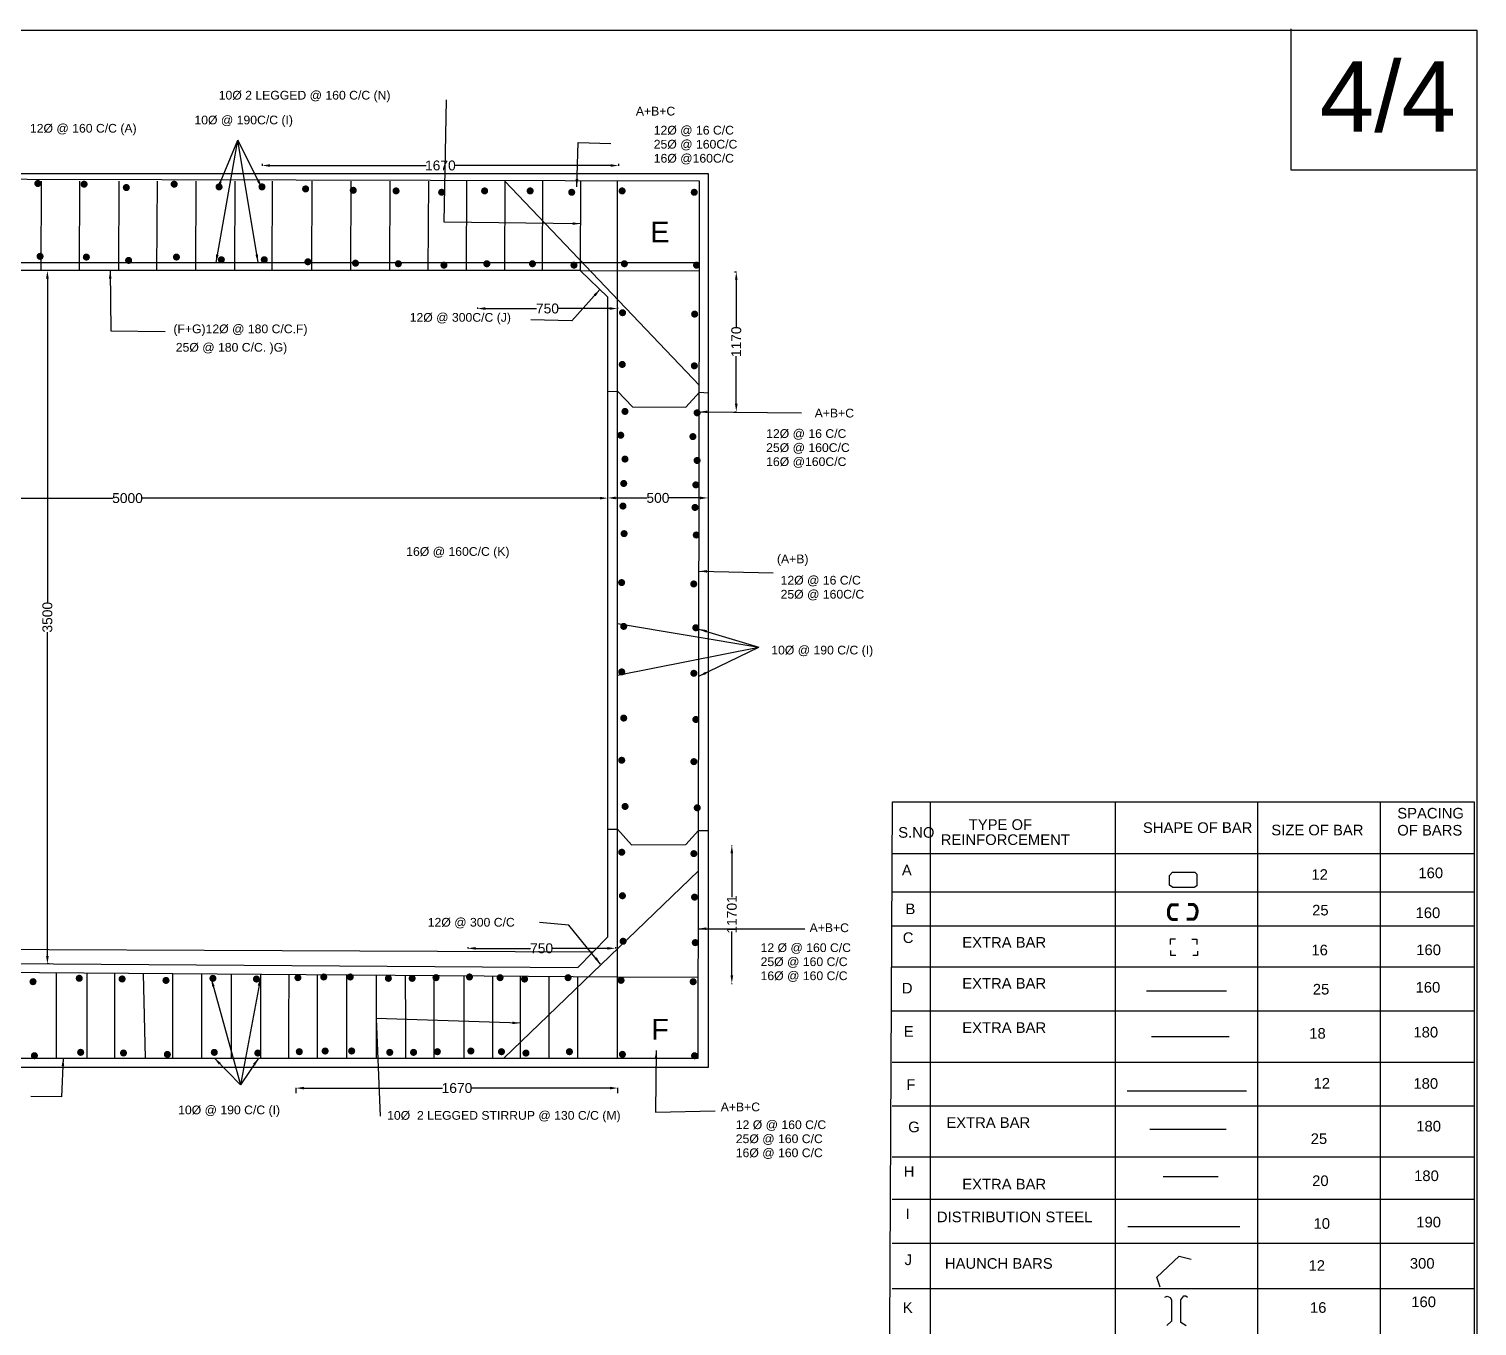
# Model space of a CAD drawing. Header units: metres. Extents: x 5124 to 2275406, y 2311 to 13259777.
# Drawn here: x 2268068 to 2275406, y 13253207 to 13259777 of the extents above; entities that cross this region are included whole.
import ezdxf

# ---------------------------------------------------------------- set-up
doc = ezdxf.new("R2010")
doc.units = ezdxf.units.M
doc.header["$MEASUREMENT"] = 0
doc.layers.add('TEXT', color=7, linetype='Continuous')
doc.styles.get("Standard").update_dxf_attribs({"font": 'arial.ttf'})
doc.dimstyles.new('ISO-25', dxfattribs={"dimtxt": 50, "dimasz": 40, "dimexe": 1.25, "dimexo": 0.625, "dimtad": 0, "dimlfac": 100, "dimtxsty": 'Standard', "dimcen": 0, "dimadec": 0, "dimazin": 0, "dimtfac": 1, "dimtmove": 0, "dimatfit": 3, "dimfxl": 1, "dimarcsym": 0})

# ---------------------------------------------------------------- blocks, each defined once
blk = doc.blocks.new('*D21')
at = {"color": 0, "lineweight": -2, "transparency": 16777216}
for p, q in [((2269250, 13259093.4), (2269250, 13259084.2)), ((2269290, 13259085.5), (2270080.2, 13259085.5)), ((2271016, 13259085.5), (2270225.8, 13259085.5)), ((2271056, 13259093.4), (2271056, 13259084.2))]:
    blk.add_line(p, q, dxfattribs=at)
at = {"color": 0, "transparency": 16777216}
for points in [[(2269290, 13259092.2), (2269290, 13259078.8), (2269250, 13259085.5)], [(2271016, 13259092.2), (2271016, 13259078.8), (2271056, 13259085.5)]]:
    blk.add_solid(points, dxfattribs=at)
at = {"layer": 'Defpoints', "color": 0, "transparency": 16777216}
for p in [(2269250, 13259094), (2271056, 13259094), (2271056, 13259085.5)]:
    blk.add_point(p, dxfattribs=at)
at = {"color": 0, "transparency": 16777216, "insert": (2270153, 13259085.5), "char_height": 50, "attachment_point": 5}
blk.add_mtext('1670', dxfattribs=at)
blk = doc.blocks.new('*D22')
at = {"color": 0, "lineweight": -2, "transparency": 16777216}
for p, q in [((2271643.1, 13258546.5), (2271653.8, 13258546.5)), ((2271652.5, 13258506.5), (2271652.5, 13258265.3)), ((2271652.5, 13257878.5), (2271652.5, 13258119.7)), ((2271643.1, 13257838.5), (2271653.8, 13257838.5))]:
    blk.add_line(p, q, dxfattribs=at)
at = {"color": 0, "transparency": 16777216}
for points in [[(2271645.8, 13258506.5), (2271659.2, 13258506.5), (2271652.5, 13258546.5)], [(2271645.8, 13257878.5), (2271659.2, 13257878.5), (2271652.5, 13257838.5)]]:
    blk.add_solid(points, dxfattribs=at)
at = {"layer": 'Defpoints', "color": 0, "transparency": 16777216}
for p in [(2271642.5, 13258546.5), (2271642.5, 13257838.5), (2271652.5, 13257838.5)]:
    blk.add_point(p, dxfattribs=at)
at = {"color": 0, "transparency": 16777216, "insert": (2271652.5, 13258192.5), "char_height": 50, "attachment_point": 5, "rotation": 90}
blk.add_mtext('1170', dxfattribs=at)
blk = doc.blocks.new('*D23')
at = {"color": 0, "lineweight": -2, "transparency": 16777216}
for p, q in [((2271628.1, 13255641.5), (2271631.2, 13255641.5)), ((2271630, 13255601.5), (2271630, 13255379.5)), ((2271630, 13254982.5), (2271630, 13255204.5)), ((2271628.1, 13254942.5), (2271631.2, 13254942.5))]:
    blk.add_line(p, q, dxfattribs=at)
at = {"color": 0, "transparency": 16777216}
for points in [[(2271623.3, 13255601.5), (2271636.7, 13255601.5), (2271630, 13255641.5)], [(2271623.3, 13254982.5), (2271636.7, 13254982.5), (2271630, 13254942.5)]]:
    blk.add_solid(points, dxfattribs=at)
at = {"layer": 'Defpoints', "color": 0, "transparency": 16777216}
for p in [(2271627.5, 13255641.5), (2271627.5, 13254942.5), (2271630, 13254942.5)]:
    blk.add_point(p, dxfattribs=at)
at = {"color": 0, "transparency": 16777216, "insert": (2271630, 13255292), "char_height": 50, "attachment_point": 5, "rotation": 90}
blk.add_mtext('11701', dxfattribs=at)
blk = doc.blocks.new('*D24')
at = {"color": 0, "lineweight": -2, "transparency": 16777216}
for p, q in [((2269421.5, 13254385.6), (2269421.5, 13254413.2)), ((2269461.5, 13254412), (2270164.2, 13254412)), ((2271012.5, 13254412), (2270309.8, 13254412)), ((2271052.5, 13254385.6), (2271052.5, 13254413.2))]:
    blk.add_line(p, q, dxfattribs=at)
at = {"color": 0, "transparency": 16777216}
for points in [[(2269461.5, 13254418.7), (2269461.5, 13254405.3), (2269421.5, 13254412)], [(2271012.5, 13254418.7), (2271012.5, 13254405.3), (2271052.5, 13254412)]]:
    blk.add_solid(points, dxfattribs=at)
at = {"layer": 'Defpoints', "color": 0, "transparency": 16777216}
for p in [(2269421.5, 13254412), (2269421.5, 13254385), (2271052.5, 13254385)]:
    blk.add_point(p, dxfattribs=at)
at = {"color": 0, "transparency": 16777216, "insert": (2270237, 13254412), "char_height": 50, "attachment_point": 5}
blk.add_mtext('1670', dxfattribs=at)
blk = doc.blocks.new('*D36')
at = {"color": 0, "lineweight": -2, "transparency": 16777216}
for p, q in [((2270341, 13258366.9), (2270341, 13258359.8)), ((2270381, 13258361), (2270640.1, 13258361)), ((2271010.3, 13258361), (2270751.2, 13258361)), ((2271050.3, 13258366.9), (2271050.3, 13258359.8))]:
    blk.add_line(p, q, dxfattribs=at)
at = {"color": 0, "transparency": 16777216}
for points in [[(2270381, 13258367.7), (2270381, 13258354.3), (2270341, 13258361)], [(2271010.3, 13258367.7), (2271010.3, 13258354.3), (2271050.3, 13258361)]]:
    blk.add_solid(points, dxfattribs=at)
at = {"layer": 'Defpoints', "color": 0, "transparency": 16777216}
for p in [(2270341, 13258367.5), (2271050.3, 13258367.5), (2271050.3, 13258361)]:
    blk.add_point(p, dxfattribs=at)
at = {"color": 0, "transparency": 16777216, "insert": (2270695.6, 13258361), "char_height": 50, "attachment_point": 5}
blk.add_mtext('750', dxfattribs=at)
blk = doc.blocks.new('*D37')
at = {"color": 0, "lineweight": -2, "transparency": 16777216}
for p, q in [((2271001.2, 13257401.1), (2271001.2, 13257402.8)), ((2271041.2, 13257401.5), (2271199.5, 13257401.5)), ((2271469.4, 13257401.5), (2271311.1, 13257401.5)), ((2271509.4, 13257401.1), (2271509.4, 13257402.8))]:
    blk.add_line(p, q, dxfattribs=at)
at = {"color": 0, "transparency": 16777216}
for points in [[(2271041.2, 13257408.2), (2271041.2, 13257394.8), (2271001.2, 13257401.5)], [(2271469.4, 13257408.2), (2271469.4, 13257394.8), (2271509.4, 13257401.5)]]:
    blk.add_solid(points, dxfattribs=at)
at = {"layer": 'Defpoints', "color": 0, "transparency": 16777216}
for p in [(2271001.2, 13257401.5), (2271001.2, 13257400.5), (2271509.4, 13257400.5)]:
    blk.add_point(p, dxfattribs=at)
at = {"color": 0, "transparency": 16777216, "insert": (2271255.3, 13257401.5), "char_height": 50, "attachment_point": 5}
blk.add_mtext('500', dxfattribs=at)
blk = doc.blocks.new('*D38')
at = {"color": 0, "lineweight": -2, "transparency": 16777216}
for p, q in [((2266134, 13257401.1), (2266134, 13257401.8)), ((2266174, 13257400.5), (2268492.4, 13257400.5)), ((2270961.2, 13257400.5), (2268642.8, 13257400.5)), ((2271001.2, 13257401.1), (2271001.2, 13257401.8))]:
    blk.add_line(p, q, dxfattribs=at)
at = {"color": 0, "transparency": 16777216}
for points in [[(2266174, 13257407.2), (2266174, 13257393.8), (2266134, 13257400.5)], [(2270961.2, 13257407.2), (2270961.2, 13257393.8), (2271001.2, 13257400.5)]]:
    blk.add_solid(points, dxfattribs=at)
at = {"layer": 'Defpoints', "color": 0, "transparency": 16777216}
for p in [(2266134, 13257400.5), (2266134, 13257400.5), (2271001.2, 13257400.5)]:
    blk.add_point(p, dxfattribs=at)
at = {"color": 0, "transparency": 16777216, "insert": (2268567.6, 13257400.5), "char_height": 50, "attachment_point": 5}
blk.add_mtext('5000', dxfattribs=at)
blk = doc.blocks.new('*D45')
at = {"color": 0, "lineweight": -2, "transparency": 16777216}
for p, q in [((2268171.4, 13258553.1), (2268160.2, 13258553.1)), ((2268161.5, 13258513.1), (2268161.5, 13256872.4)), ((2268161.5, 13255081.3), (2268161.5, 13256722)), ((2268170.4, 13255041.3), (2268160.2, 13255041.3))]:
    blk.add_line(p, q, dxfattribs=at)
at = {"color": 0, "transparency": 16777216}
for points in [[(2268154.8, 13258513.1), (2268168.2, 13258513.1), (2268161.5, 13258553.1)], [(2268154.8, 13255081.3), (2268168.2, 13255081.3), (2268161.5, 13255041.3)]]:
    blk.add_solid(points, dxfattribs=at)
at = {"layer": 'Defpoints', "color": 0, "transparency": 16777216}
for p in [(2268172, 13258553.1), (2268161.5, 13255041.3), (2268171, 13255041.3)]:
    blk.add_point(p, dxfattribs=at)
at = {"color": 0, "transparency": 16777216, "insert": (2268161.5, 13256797.2), "char_height": 50, "attachment_point": 5, "rotation": 90}
blk.add_mtext('3500', dxfattribs=at)
blk = doc.blocks.new('*D53')
at = {"color": 0, "lineweight": -2, "transparency": 16777216}
for p, q in [((2270292.1, 13255125.4), (2270292.1, 13255118.8)), ((2270332.1, 13255120), (2270610.4, 13255120)), ((2270999.8, 13255120), (2270721.5, 13255120)), ((2271039.8, 13255125.4), (2271039.8, 13255118.8))]:
    blk.add_line(p, q, dxfattribs=at)
at = {"color": 0, "transparency": 16777216}
for points in [[(2270332.1, 13255126.7), (2270332.1, 13255113.3), (2270292.1, 13255120)], [(2270999.8, 13255126.7), (2270999.8, 13255113.3), (2271039.8, 13255120)]]:
    blk.add_solid(points, dxfattribs=at)
at = {"layer": 'Defpoints', "color": 0, "transparency": 16777216}
for p in [(2270292.1, 13255126), (2270292.1, 13255120), (2271039.8, 13255126)]:
    blk.add_point(p, dxfattribs=at)
at = {"color": 0, "transparency": 16777216, "insert": (2270665.9, 13255120), "char_height": 50, "attachment_point": 5}
blk.add_mtext('750', dxfattribs=at)

msp = doc.modelspace()

# ---------------------------------------------------------------- hatches: boundary and pattern name
h = msp.add_hatch(color=256)
edge = h.paths.add_edge_path()
edge.add_arc((2268113.00402, 13258994.45434), 18.02776, 0, 360)
h = msp.add_hatch(color=256)
edge = h.paths.add_edge_path()
edge.add_arc((2268347.50402, 13258990.95434), 18.02776, 0, 360)
h = msp.add_hatch(color=256)
edge = h.paths.add_edge_path()
edge.add_arc((2268561.50402, 13258973.95434), 18.02776, 0, 360)
h = msp.add_hatch(color=256)
edge = h.paths.add_edge_path()
edge.add_arc((2268804.00402, 13258990.95434), 18.02776, 0, 360)
h = msp.add_hatch(color=256)
edge = h.paths.add_edge_path()
edge.add_arc((2269031.50402, 13258977.45434), 18.02776, 0, 360)
h = msp.add_hatch(color=256)
edge = h.paths.add_edge_path()
edge.add_arc((2269249.00402, 13258977.45434), 18.02776, 0, 360)
h = msp.add_hatch(color=256)
edge = h.paths.add_edge_path()
edge.add_arc((2269470.00402, 13258966.95434), 18.02776, 0, 360)
h = msp.add_hatch(color=256)
edge = h.paths.add_edge_path()
edge.add_arc((2269711.50402, 13258959.95434), 18.02776, 0, 360)
h = msp.add_hatch(color=256)
edge = h.paths.add_edge_path()
edge.add_arc((2269928.50402, 13258956.95434), 18.02776, 0, 360)
h = msp.add_hatch(color=256)
edge = h.paths.add_edge_path()
edge.add_arc((2270159.50402, 13258949.95434), 18.02776, 0, 360)
h = msp.add_hatch(color=256)
edge = h.paths.add_edge_path()
edge.add_arc((2270377.00402, 13258956.95434), 18.02776, 0, 360)
h = msp.add_hatch(color=256)
edge = h.paths.add_edge_path()
edge.add_arc((2270608.00402, 13258956.95434), 18.02776, 0, 360)
h = msp.add_hatch(color=256)
edge = h.paths.add_edge_path()
edge.add_arc((2270818.50402, 13258949.95434), 18.02776, 0, 360)
h = msp.add_hatch(color=256)
edge = h.paths.add_edge_path()
edge.add_arc((2271074.00402, 13258956.95434), 18.02776, 0, 360)
h = msp.add_hatch(color=256)
edge = h.paths.add_edge_path()
edge.add_arc((2271439.50402, 13258949.95434), 18.02776, 0, 360)
h = msp.add_hatch(color=256)
edge = h.paths.add_edge_path()
edge.add_arc((2268124.50402, 13258625.33741), 18.02776, 0, 360)
h = msp.add_hatch(color=256)
edge = h.paths.add_edge_path()
edge.add_arc((2268359.00402, 13258621.83741), 18.02776, 0, 360)
h = msp.add_hatch(color=256)
edge = h.paths.add_edge_path()
edge.add_arc((2268573.00402, 13258604.83741), 18.02776, 0, 360)
h = msp.add_hatch(color=256)
edge = h.paths.add_edge_path()
edge.add_arc((2268815.50402, 13258621.83741), 18.02776, 0, 360)
h = msp.add_hatch(color=256)
edge = h.paths.add_edge_path()
edge.add_arc((2269043.00402, 13258608.33741), 18.02776, 0, 360)
h = msp.add_hatch(color=256)
edge = h.paths.add_edge_path()
edge.add_arc((2269260.50402, 13258608.33741), 18.02776, 0, 360)
h = msp.add_hatch(color=256)
edge = h.paths.add_edge_path()
edge.add_arc((2269481.50402, 13258597.83741), 18.02776, 0, 360)
h = msp.add_hatch(color=256)
edge = h.paths.add_edge_path()
edge.add_arc((2269723.00402, 13258590.83741), 18.02776, 0, 360)
h = msp.add_hatch(color=256)
edge = h.paths.add_edge_path()
edge.add_arc((2269940.00402, 13258587.83741), 18.02776, 0, 360)
h = msp.add_hatch(color=256)
edge = h.paths.add_edge_path()
edge.add_arc((2270171.00402, 13258580.83741), 18.02776, 0, 360)
h = msp.add_hatch(color=256)
edge = h.paths.add_edge_path()
edge.add_arc((2270388.50402, 13258587.83741), 18.02776, 0, 360)
h = msp.add_hatch(color=256)
edge = h.paths.add_edge_path()
edge.add_arc((2270619.50402, 13258587.83741), 18.02776, 0, 360)
h = msp.add_hatch(color=256)
edge = h.paths.add_edge_path()
edge.add_arc((2270830.00402, 13258580.83741), 18.02776, 0, 360)
h = msp.add_hatch(color=256)
edge = h.paths.add_edge_path()
edge.add_arc((2271085.50402, 13258587.83741), 18.02776, 0, 360)
h = msp.add_hatch(color=256)
edge = h.paths.add_edge_path()
edge.add_arc((2271451.00402, 13258580.83741), 18.02776, 0, 360)
h = msp.add_hatch(color=256)
edge = h.paths.add_edge_path()
edge.add_arc((2271076.00402, 13258339.83741), 18.02776, 0, 360)
h = msp.add_hatch(color=256)
edge = h.paths.add_edge_path()
edge.add_arc((2271441.50402, 13258332.83741), 18.02776, 0, 360)
h = msp.add_hatch(color=256)
edge = h.paths.add_edge_path()
edge.add_arc((2271074.50402, 13258077.83741), 18.02776, 0, 360)
h = msp.add_hatch(color=256)
edge = h.paths.add_edge_path()
edge.add_arc((2271440.00402, 13258070.83741), 18.02776, 0, 360)
h = msp.add_hatch(color=256)
edge = h.paths.add_edge_path()
edge.add_arc((2271088.50402, 13257839.83741), 18.02776, 0, 360)
h = msp.add_hatch(color=256)
edge = h.paths.add_edge_path()
edge.add_arc((2271454.00402, 13257832.83741), 18.02776, 0, 360)
h = msp.add_hatch(color=256)
edge = h.paths.add_edge_path()
edge.add_arc((2271067.00402, 13257719.33741), 18.02776, 0, 360)
h = msp.add_hatch(color=256)
edge = h.paths.add_edge_path()
edge.add_arc((2271432.50402, 13257712.33741), 18.02776, 0, 360)
h = msp.add_hatch(color=256)
edge = h.paths.add_edge_path()
edge.add_arc((2271088.50402, 13257598.33741), 18.02776, 0, 360)
h = msp.add_hatch(color=256)
edge = h.paths.add_edge_path()
edge.add_arc((2271454.00402, 13257591.33741), 18.02776, 0, 360)
h = msp.add_hatch(color=256)
edge = h.paths.add_edge_path()
edge.add_arc((2271082.00402, 13257474.83741), 18.02776, 0, 360)
h = msp.add_hatch(color=256)
edge = h.paths.add_edge_path()
edge.add_arc((2271447.50402, 13257467.83741), 18.02776, 0, 360)
h = msp.add_hatch(color=256)
edge = h.paths.add_edge_path()
edge.add_arc((2271078.00402, 13257360.33741), 18.02776, 0, 360)
h = msp.add_hatch(color=256)
edge = h.paths.add_edge_path()
edge.add_arc((2271443.50402, 13257353.33741), 18.02776, 0, 360)
h = msp.add_hatch(color=256)
edge = h.paths.add_edge_path()
edge.add_arc((2271084.00402, 13257220.83741), 18.02776, 0, 360)
h = msp.add_hatch(color=256)
edge = h.paths.add_edge_path()
edge.add_arc((2271449.50402, 13257213.83741), 18.02776, 0, 360)
h = msp.add_hatch(color=256)
edge = h.paths.add_edge_path()
edge.add_arc((2271071.50402, 13256972.83741), 18.02776, 0, 360)
h = msp.add_hatch(color=256)
edge = h.paths.add_edge_path()
edge.add_arc((2271437.00402, 13256965.83741), 18.02776, 0, 360)
h = msp.add_hatch(color=256)
edge = h.paths.add_edge_path()
edge.add_arc((2271082.00402, 13256750.83741), 18.02776, 0, 360)
h = msp.add_hatch(color=256)
edge = h.paths.add_edge_path()
edge.add_arc((2271447.50402, 13256743.83741), 18.02776, 0, 360)
h = msp.add_hatch(color=256)
edge = h.paths.add_edge_path()
edge.add_arc((2271072.00402, 13256520.33741), 18.02776, 0, 360)
h = msp.add_hatch(color=256)
edge = h.paths.add_edge_path()
edge.add_arc((2271437.50402, 13256513.33741), 18.02776, 0, 360)
h = msp.add_hatch(color=256)
edge = h.paths.add_edge_path()
edge.add_arc((2271082.00402, 13256286.33741), 18.02776, 0, 360)
h = msp.add_hatch(color=256)
edge = h.paths.add_edge_path()
edge.add_arc((2271447.50402, 13256279.33741), 18.02776, 0, 360)
h = msp.add_hatch(color=256)
edge = h.paths.add_edge_path()
edge.add_arc((2271072.00402, 13256072.83741), 18.02776, 0, 360)
h = msp.add_hatch(color=256)
edge = h.paths.add_edge_path()
edge.add_arc((2271437.50402, 13256065.83741), 18.02776, 0, 360)
h = msp.add_hatch(color=256)
edge = h.paths.add_edge_path()
edge.add_arc((2271089.00402, 13255838.83741), 18.02776, 0, 360)
h = msp.add_hatch(color=256)
edge = h.paths.add_edge_path()
edge.add_arc((2271454.50402, 13255831.83741), 18.02776, 0, 360)
h = msp.add_hatch(color=256)
edge = h.paths.add_edge_path()
edge.add_arc((2271072.00402, 13255606.83741), 18.02776, 0, 360)
h = msp.add_hatch(color=256)
edge = h.paths.add_edge_path()
edge.add_arc((2271437.50402, 13255599.83741), 18.02776, 0, 360)
h = msp.add_hatch(color=256)
edge = h.paths.add_edge_path()
edge.add_arc((2271075.50402, 13255386.33741), 18.02776, 0, 360)
h = msp.add_hatch(color=256)
edge = h.paths.add_edge_path()
edge.add_arc((2271441.00402, 13255379.33741), 18.02776, 0, 360)
h = msp.add_hatch(color=256)
edge = h.paths.add_edge_path()
edge.add_arc((2271079.00402, 13255155.83741), 18.02776, 0, 360)
h = msp.add_hatch(color=256)
edge = h.paths.add_edge_path()
edge.add_arc((2271444.50402, 13255148.83741), 18.02776, 0, 360)
h = msp.add_hatch(color=256)
edge = h.paths.add_edge_path()
edge.add_arc((2268088.69936, 13254951.01258), 18.02776, 0, 360)
h = msp.add_hatch(color=256)
edge = h.paths.add_edge_path()
edge.add_arc((2268323.03956, 13254968.21965), 18.02776, 0, 360)
h = msp.add_hatch(color=256)
edge = h.paths.add_edge_path()
edge.add_arc((2268540.14944, 13254964.77823), 18.02776, 0, 360)
h = msp.add_hatch(color=256)
edge = h.paths.add_edge_path()
edge.add_arc((2268762.52177, 13254957.64407), 18.02776, 0, 360)
h = msp.add_hatch(color=256)
edge = h.paths.add_edge_path()
edge.add_arc((2269000.31069, 13254967.96831), 18.02776, 0, 360)
h = msp.add_hatch(color=256)
edge = h.paths.add_edge_path()
edge.add_arc((2269220.86663, 13254964.52689), 18.02776, 0, 360)
h = msp.add_hatch(color=256)
edge = h.paths.add_edge_path()
edge.add_arc((2269431.08172, 13254971.40972), 18.02776, 0, 360)
h = msp.add_hatch(color=256)
edge = h.paths.add_edge_path()
edge.add_arc((2269562.0374, 13254974.85113), 18.02776, 0, 360)
h = msp.add_hatch(color=256)
edge = h.paths.add_edge_path()
edge.add_arc((2269696.43914, 13254974.85113), 18.02776, 0, 360)
h = msp.add_hatch(color=256)
edge = h.paths.add_edge_path()
edge.add_arc((2269889.42392, 13254967.96831), 18.02776, 0, 360)
h = msp.add_hatch(color=256)
edge = h.paths.add_edge_path()
edge.add_arc((2270010.04141, 13254967.96831), 18.02776, 0, 360)
h = msp.add_hatch(color=256)
edge = h.paths.add_edge_path()
edge.add_arc((2270130.6589, 13254971.40972), 18.02776, 0, 360)
h = msp.add_hatch(color=256)
edge = h.paths.add_edge_path()
edge.add_arc((2270300.50402, 13254974.83741), 18.02776, 0, 360)
h = msp.add_hatch(color=256)
edge = h.paths.add_edge_path()
edge.add_arc((2270455.50402, 13254971.33741), 18.02776, 0, 360)
h = msp.add_hatch(color=256)
edge = h.paths.add_edge_path()
edge.add_arc((2270579.50402, 13254964.33741), 18.02776, 0, 360)
h = msp.add_hatch(color=256)
edge = h.paths.add_edge_path()
edge.add_arc((2270800.00402, 13254971.33741), 18.02776, 0, 360)
h = msp.add_hatch(color=256)
edge = h.paths.add_edge_path()
edge.add_arc((2271068.50402, 13254957.83741), 18.02776, 0, 360)
h = msp.add_hatch(color=256)
edge = h.paths.add_edge_path()
edge.add_arc((2271434.00402, 13254950.83741), 18.02776, 0, 360)
h = msp.add_hatch(color=256)
edge = h.paths.add_edge_path()
edge.add_arc((2268095.69936, 13254576.01258), 18.02776, 0, 360)
h = msp.add_hatch(color=256)
edge = h.paths.add_edge_path()
edge.add_arc((2268330.03956, 13254593.21965), 18.02776, 0, 360)
h = msp.add_hatch(color=256)
edge = h.paths.add_edge_path()
edge.add_arc((2268547.14944, 13254589.77823), 18.02776, 0, 360)
h = msp.add_hatch(color=256)
edge = h.paths.add_edge_path()
edge.add_arc((2268769.52177, 13254582.64407), 18.02776, 0, 360)
h = msp.add_hatch(color=256)
edge = h.paths.add_edge_path()
edge.add_arc((2269007.31069, 13254592.96831), 18.02776, 0, 360)
h = msp.add_hatch(color=256)
edge = h.paths.add_edge_path()
edge.add_arc((2269227.86663, 13254589.52689), 18.02776, 0, 360)
h = msp.add_hatch(color=256)
edge = h.paths.add_edge_path()
edge.add_arc((2269438.08172, 13254596.40972), 18.02776, 0, 360)
h = msp.add_hatch(color=256)
edge = h.paths.add_edge_path()
edge.add_arc((2269569.0374, 13254599.85113), 18.02776, 0, 360)
h = msp.add_hatch(color=256)
edge = h.paths.add_edge_path()
edge.add_arc((2269703.43914, 13254599.85113), 18.02776, 0, 360)
h = msp.add_hatch(color=256)
edge = h.paths.add_edge_path()
edge.add_arc((2269896.42392, 13254592.96831), 18.02776, 0, 360)
h = msp.add_hatch(color=256)
edge = h.paths.add_edge_path()
edge.add_arc((2270017.04141, 13254592.96831), 18.02776, 0, 360)
h = msp.add_hatch(color=256)
edge = h.paths.add_edge_path()
edge.add_arc((2270137.6589, 13254596.40972), 18.02776, 0, 360)
h = msp.add_hatch(color=256)
edge = h.paths.add_edge_path()
edge.add_arc((2270307.50402, 13254599.83741), 18.02776, 0, 360)
h = msp.add_hatch(color=256)
edge = h.paths.add_edge_path()
edge.add_arc((2270462.50402, 13254596.33741), 18.02776, 0, 360)
h = msp.add_hatch(color=256)
edge = h.paths.add_edge_path()
edge.add_arc((2270586.50402, 13254589.33741), 18.02776, 0, 360)
h = msp.add_hatch(color=256)
edge = h.paths.add_edge_path()
edge.add_arc((2270807.00402, 13254596.33741), 18.02776, 0, 360)
h = msp.add_hatch(color=256)
edge = h.paths.add_edge_path()
edge.add_arc((2271075.50402, 13254582.83741), 18.02776, 0, 360)
h = msp.add_hatch(color=256)
edge = h.paths.add_edge_path()
edge.add_arc((2271441.00402, 13254575.83741), 18.02776, 0, 360)

# ---------------------------------------------------------------- linework, layer by layer
for points in [[(2250068.62736, 13259045.63738), (2250062.01784, 13259045.63738), (2271509.41365, 13259045.63738), (2271509.41365, 13254516.6813), (2250071.46515, 13254516.6813), (2250065.3226, 13259045.63738)], [(2255793.69469, 13259045.63738), (2250106.56027, 13259006.11693), (2250106.56027, 13254563.81577), (2271459.2675, 13254563.81577), (2271466.73913, 13258594.53868)], [(2250112.66689, 13258594.53868), (2271466.73913, 13258594.53868), (2271466.73913, 13259006.11693), (2255793.69469, 13259045.63738)], [(2268130.58402, 13259006.11693), (2268128.42874, 13258553.07484)], [(2268324.5232, 13259006.11693), (2268322.36792, 13258553.07484)], [(2268524.31755, 13259006.11693), (2268522.16227, 13258553.07484)], [(2268717.21501, 13259006.11693), (2268715.05973, 13258553.07484)], [(2268914.09974, 13259006.11693), (2268911.94446, 13258553.07484)], [(2269110.98446, 13259006.11693), (2269108.82919, 13258553.07484)], [(2269300.93638, 13259006.11693), (2269298.7811, 13258553.07484)], [(2269502.20351, 13259006.11693), (2269500.04823, 13258553.07484)], [(2269699.08823, 13259006.11693), (2269696.93295, 13258553.07484)], [(2269897.44573, 13259006.11693), (2269895.29045, 13258553.07484)], [(2270091.95965, 13259006.11693), (2270089.80437, 13258553.07484)], [(2270285.89883, 13259006.11693), (2270283.74355, 13258553.07484)], [(2270479.83801, 13259006.11693), (2270477.68273, 13258553.07484)], [(2271465.58362, 13257971.17283), (2271465.58362, 13257971.17283), (2270479.83801, 13259006.11693)], [(2270670.83164, 13259006.11693), (2270668.67636, 13258553.07484)], [(2270863.79986, 13259006.11693), (2270861.64458, 13258553.07484)], [(2271050.26741, 13254563.81577), (2271050.26741, 13259006.11693)], [(2270849.68278, 13255022.13692), (2271001.19889, 13255178.86993), (2271001.19889, 13258396.76242), (2271001.19889, 13258419.35796), (2270861.64458, 13258553.07484), (2266242.55862, 13258553.07484), (2266133.96848, 13258428.24825), (2266133.96848, 13255193.15531), (2266258.90282, 13255055.01503), (2270849.68278, 13255022.13692)], [(2270861.64458, 13258553.07484), (2271466.66019, 13258551.95334)], [(2271001.19889, 13257941.5), (2271050.26741, 13257942), (2271127.33047, 13257863.68452), (2271397.5, 13257861.5), (2271465.52215, 13257938.01201), (2271509.41365, 13257934)], [(2272444.5, 13255862.5), (2275392.5, 13255862.5), (2275392.5, 13252181.5), (2272426, 13252181.5), (2272444.5, 13255862.5)], [(2273573.5, 13252181.5), (2273573.5, 13255862.5)], [(2274293.5, 13255862.5), (2274293.5, 13252181.5)], [(2274916, 13255862.5), (2274916, 13252181.5)], [(2271001.19889, 13255724.5), (2271050.26741, 13255724.5), (2271121.5, 13255645), (2271397.5, 13255645.5), (2271461.40604, 13255717.49739), (2271509.41365, 13255717.49739)], [(2270474, 13254563.81577), (2271461.02513, 13255512.00737)], [(2270925.44084, 13255100.50343), (2266199.58911, 13255120.59837)], [(2265866.92943, 13255014.76944), (2271050.26741, 13254974.82841)], [(2268205.83762, 13254996.74661), (2268205.68076, 13254741.18643), (2268205.68076, 13254563.81577)], [(2268361.36768, 13254995.54815), (2268361.22006, 13254741.18643), (2268361.22006, 13254563.81577)], [(2268501.668, 13254994.46705), (2268501.52871, 13254741.18643), (2268501.52871, 13254563.81577)], [(2268647.37834, 13254993.34425), (2268647.37834, 13254993.34425), (2268657.5127, 13254563.81577)], [(2268795.64422, 13254992.20176), (2268795.52239, 13254741.18643), (2268795.52239, 13254563.81577)], [(2268941.76346, 13254991.07582), (2268941.6503, 13254741.18643), (2268941.6503, 13254563.81577)], [(2269092.19299, 13254989.91666), (2269092.08877, 13254741.18643), (2269092.08877, 13254563.81577)], [(2269240.97024, 13254988.77023), (2269240.87485, 13254741.18643), (2269240.87485, 13254563.81577)], [(2269384.18002, 13254987.66671), (2269384.09313, 13254741.18643), (2269384.09313, 13254563.81577)], [(2269528.21594, 13254986.55682), (2269528.13761, 13254741.18643), (2269528.13761, 13254563.81577)], [(2269677.63974, 13254985.40541), (2269677.57028, 13254741.18643), (2269677.57028, 13254563.81577)], [(2269827.38681, 13254984.25151), (2269827.32624, 13254741.18643), (2269827.32624, 13254563.81577)], [(2269975.01769, 13254983.11392), (2269975.71719, 13254741.18643), (2269975.71719, 13254563.81577)], [(2270119.76895, 13254981.99851), (2270119.72574, 13254741.18643), (2270119.72574, 13254563.81577)], [(2270271.67118, 13254980.82801), (2270271.63698, 13254741.18643), (2270271.63698, 13254563.81577)], [(2270417.2157, 13254979.70649), (2270417.19015, 13254741.18643), (2270417.19015, 13254563.81577)], [(2270557.58787, 13254978.62483), (2270557.57065, 13254741.18643), (2270557.57065, 13254563.81577)], [(2270702.55768, 13254977.50774), (2270702.54908, 13254741.18643), (2270702.54908, 13254563.81577)], [(2270847.5154, 13254976.39075), (2270847.5154, 13254741.18643), (2270847.5154, 13254563.81577)], [(2271050.26741, 13254974.82841), (2271460.02797, 13254974.06885)]]:
    msp.add_lwpolyline(points)
at = {"layer": 'TEXT'}
msp.add_lwpolyline([(2275406.27364, 13259768.93491), (2248743.70021, 13259768.93491), (2248743.70021, 13246793.52053), (2275406.27364, 13246793.52053)], close=True, dxfattribs=at)
for points in [[(2274462.72223, 13259777.28033), (2274462.72223, 13259064.48053), (2275400.34439, 13259064.48053)], [(2272634.71158, 13255862.5), (2272634.71158, 13252181.5)], [(2272443.1848, 13255600.81135), (2275392.5, 13255600.81135)], [(2273863.22754, 13255505.33814), (2273975.95803, 13255505.33814), (2273986.31222, 13255496.28123), (2273986.31222, 13255437.35863), (2273973.24546, 13255428.65843), (2273864.74253, 13255428.65843), (2273848.50709, 13255440.5226), (2273848.50709, 13255489.55887), (2273863.22754, 13255505.33814)], [(2272443.1848, 13255405.64825), (2275392.5, 13255405.64825)], [(2272443.1848, 13255234.60649), (2275392.5, 13255234.60649)], [(2273878.28139, 13255167.25796), (2273850.58753, 13255167.25796), (2273850.58753, 13255139.21045)], [(2273852.92403, 13255108.3431), (2273852.92403, 13255084.58091), (2273879.83905, 13255084.58091)], [(2273960.58945, 13255167.25796), (2273985.94681, 13255167.25796), (2273985.94681, 13255139.21045)], [(2273989.45422, 13255104.83788), (2273989.45422, 13255084.19134), (2273965.26777, 13255084.19134)], [(2272443.1848, 13255027.07578), (2275392.5, 13255027.07578)], [(2273731.37034, 13254904.07396), (2274135.9225, 13254904.07396)], [(2272443.1848, 13254802.82923), (2275392.5, 13254802.82923)], [(2274150.51225, 13254671.911), (2273757.16779, 13254671.911)], [(2272443.1848, 13254543.98515), (2275392.5, 13254543.98515)], [(2274238.75223, 13254397.03006), (2273633.24027, 13254397.03006)], [(2272443.1848, 13254321.59792), (2275392.5, 13254321.59792)], [(2274134.84761, 13254202.02857), (2273747.89383, 13254202.02857)], [(2272443.1848, 13254064.58846), (2275392.5, 13254064.58846)], [(2274093.65757, 13253963.30373), (2273815.98022, 13253963.30373)], [(2272443.1848, 13253849.49267), (2275392.5, 13253849.49267)], [(2274204.72638, 13253708.70392), (2273636.83569, 13253708.70392)], [(2272443.1848, 13253627.10544), (2275392.5, 13253627.10544)], [(2273799.72078, 13253403.26593), (2273784.46689, 13253453.38683), (2273897.25606, 13253559.81543), (2273956.79398, 13253546.05654)], [(2272443.1848, 13253396.2874), (2275392.5, 13253396.2874)], [(2273823.61383, 13253352.19671), (2273835.36832, 13253358.41059), (2273851.27035, 13253350.47021), (2273858.53055, 13253338.73267), (2273858.06645, 13253231.47368), (2273833.97336, 13253209.35293)], [(2273931.51664, 13253208.18807), (2273905.09239, 13253224.10074), (2273905.28976, 13253339.12321), (2273920.42896, 13253359.36471), (2273929.95364, 13253359.36471), (2273939.16892, 13253353.22914)]]:
    msp.add_lwpolyline(points, dxfattribs=at)
at = {"layer": 'TEXT', "lineweight": 60}
for points in [[(2273893.3219, 13255340.90626), (2273881.04997, 13255340.90626), (2273868.77805, 13255340.90626), (2273856.50612, 13255340.90626), (2273852.6146, 13255335.72723), (2273844.57659, 13255325.02985), (2273841.4797, 13255302.74506), (2273843.19272, 13255279.23847), (2273855.18573, 13255270.09021), (2273859.66145, 13255266.67614), (2273869.05188, 13255266.67614), (2273878.44231, 13255266.67614), (2273887.83274, 13255266.67614)], [(2273936.48302, 13255268.21027), (2273948.75495, 13255268.21027), (2273961.02687, 13255268.21027), (2273973.2988, 13255268.21027), (2273977.19032, 13255273.3893), (2273985.22833, 13255284.08668), (2273988.32522, 13255306.37147), (2273986.6122, 13255329.87806), (2273974.61919, 13255339.02632), (2273970.14347, 13255342.44039), (2273960.75304, 13255342.44039), (2273951.36261, 13255342.44039), (2273941.97218, 13255342.44039)]]:
    msp.add_open_spline(points, degree=3, knots=[0, 0, 0, 0, 1, 1, 1, 20.0747316108, 40.3992616329, 67.8761800465, 84.2356579247, 84.2356579247, 84.2356579247, 85.2356579247, 85.2356579247, 85.2356579247, 85.2356579247], dxfattribs=at)

# ---------------------------------------------------------------- texts
at = {"layer": 'TEXT'}
for s, height, p in [('4/4', 355.648152, (2274609.00701, 13259257.10411)), ('10Ø 2 LEGGED @ 160 C/C (N)', 44.2751593, (2269029.75065, 13259419.57973)), ('A+B+C', 44.275159, (2271143.61305, 13259338.93143)), ('12Ø @ 160 C/C (A)', 44.2751593, (2268073.11266, 13259251.9949)), ('10Ø @ 190C/C (I)', 44.2751593, (2268906.61039, 13259294.04611)), ('12Ø @ 16 C/C', 44.2751593, (2271234.19523, 13259242.37427)), ('25Ø @ 160C/C', 44.2751593, (2271234.19523, 13259171.25012)), ('16Ø @160C/C', 44.2751593, (2271234.19523, 13259100.12597)), ('E', 105.25299, (2271216.01337, 13258695.80077)), ('12Ø @ 300C/C (J)', 44.2751593, (2269997.51123, 13258294.12941)), ('(F+G)12Ø @ 180 C/C.F)', 44.2751593, (2268800.04502, 13258235.90236)), ('25Ø @ 180 C/C. )G)', 44.2751593, (2268812.16346, 13258142.48676)), ('A+B+C', 44.275159, (2272049.77617, 13257809.21097)), ('12Ø @ 16 C/C', 44.2751593, (2271803.84517, 13257705.49335)), ('25Ø @ 160C/C', 44.2751593, (2271803.84517, 13257634.3692)), ('16Ø @160C/C', 44.2751593, (2271803.84517, 13257563.24505)), ('16Ø @ 160C/C (K)', 44.2751593, (2269979.83215, 13257108.18357)), ('(A+B)', 44.275159, (2271858.54276, 13257070.63505)), ('12Ø @ 16 C/C', 44.2751593, (2271877.0703, 13256962.66893)), ('25Ø @ 160C/C', 44.2751593, (2271877.0703, 13256891.54478)), ('10Ø @ 190 C/C (I)', 44.2751593, (2271829.77135, 13256608.75487)), ('TYPE OF ', 53.709043, (2272830.52529, 13255720.04536)), ('SPACING ', 53.709043, (2275002.12797, 13255777.71875)), ('S.NO', 53.709043, (2272473.05865, 13255680.26762)), ('REINFORCEMENT ', 53.7090433, (2272688.55813, 13255643.72342)), ('SHAPE OF BAR', 53.7090433, (2273713.19714, 13255704.6304)), ('SIZE OF BAR', 53.7090433, (2274363.76153, 13255692.44898)), ('OF BARS', 53.709043, (2275002.12797, 13255691.43989)), ('A', 53.70904, (2272491.57702, 13255489.40388)), ('12', 53.709043, (2274566.96181, 13255467.07948)), ('160', 53.709043, (2275109.14756, 13255475.32227)), ('B', 53.70904, (2272509.86079, 13255293.12305)), ('25', 53.709043, (2274570.57533, 13255286.64978)), ('160', 53.709043, (2275094.69348, 13255273.24099)), ('12Ø @ 300 C/C', 44.2751593, (2270088.95115, 13255229.9059)), ('A+B+C', 44.275159, (2272023.91123, 13255202.07019)), ('C', 53.70904, (2272496.14788, 13255147.05352)), ('EXTRA BAR', 53.709043, (2272797.59662, 13255123.36499)), ('12 Ø @ 160 C/C', 44.2751593, (2271775.69348, 13255101.2031)), ('16', 53.709043, (2274566.96181, 13255084.56844)), ('160', 53.709043, (2275098.307, 13255085.59407)), ('25Ø @ 160 C/C', 44.2751593, (2271775.69348, 13255030.07895)), ('16Ø @ 160 C/C', 44.2751593, (2271775.69348, 13254958.9548)), ('EXTRA BAR', 53.709043, (2272797.59662, 13254915.83428)), ('D', 53.70904, (2272491.57702, 13254891.43194)), ('25', 53.709043, (2274574.18885, 13254886.09576)), ('160', 53.709043, (2275094.74369, 13254895.79762)), ('F', 105.25299, (2271221.26631, 13254657.59613)), ('EXTRA BAR', 53.709043, (2272797.59662, 13254691.58773)), ('E', 53.70904, (2272500.7189, 13254672.32771)), ('18', 53.709043, (2274556.12108, 13254662.3629)), ('180', 53.709043, (2275083.90313, 13254668.45614)), ('F', 53.70904, (2272514.43165, 13254403.01212)), ('12', 53.709043, (2274577.80237, 13254409.76123)), ('180', 53.709043, (2275083.90313, 13254408.63733)), ('10Ø @ 190 C/C (I) ', 44.2751593, (2268824.15201, 13254279.26597)), ('10Ø  2 LEGGED STIRRUP @ 130 C/C (M)', 44.2751593, (2269883.09963, 13254251.59991)), ('A+B+C', 44.275159, (2271573.50965, 13254294.41242)), ('12 Ø @ 160 C/C', 44.2751593, (2271650.00125, 13254204.31485)), ('G', 53.70904, (2272523.57353, 13254188.47255)), ('EXTRA BAR', 53.709043, (2272716.88548, 13254210.35642)), ('180', 53.709043, (2275098.35721, 13254192.12161)), ('25Ø @ 160 C/C', 44.2751593, (2271650.00125, 13254133.1907)), ('25', 53.709043, (2274563.36772, 13254128.77295)), ('16Ø @ 160 C/C', 44.2751593, (2271650.00125, 13254062.06655)), ('H', 53.70904, (2272500.79002, 13253962.67404)), ('EXTRA BAR', 53.709043, (2272797.59662, 13253898.66139)), ('20', 53.709043, (2274570.59476, 13253915.86591)), ('180', 53.709043, (2275087.47467, 13253941.03337)), ('I', 53.70904, (2272509.93191, 13253748.13447)), ('DISTRIBUTION STEEL', 53.7090433, (2272669.11683, 13253732.57626)), ('10', 53.709043, (2274577.8218, 13253699.3502)), ('190', 53.709043, (2275098.31523, 13253706.47469)), ('J', 53.70904, (2272505.36088, 13253515.33623)), ('HAUNCH BARS ', 53.7090433, (2272709.73713, 13253496.79348)), ('12', 53.709043, (2274552.52699, 13253486.44309)), ('300', 53.709043, (2275065.79337, 13253497.17619)), ('160', 53.709043, (2275073.02042, 13253302.31206)), ('K', 53.70904, (2272496.21916, 13253273.4086)), ('16', 53.709043, (2274559.75419, 13253273.53605))]:
    msp.add_text(s, height=height, dxfattribs=at).set_placement(p)

# ---------------------------------------------------------------- dimensions: what is measured, and where the dimension line sits
for base, p1, p2, text, picture, middle in [((2271056, 13259085.5), (2269250, 13259094), (2271056, 13259094), '1670', '*D21', (2270153, 13259085.5)), ((2271050.26741, 13258361), (2270341, 13258367.5), (2271050.26741, 13258367.5), '750', '*D36', (2270695.6337, 13258361)), ((2266133.96848, 13257400.5), (2271001.19889, 13257400.5), (2266133.96848, 13257400.5), '5000', '*D38', (2268567.58369, 13257400.5)), ((2271001.19889, 13257401.5), (2271509.41365, 13257400.5), (2271001.19889, 13257400.5), '500', '*D37', (2271255.30627, 13257401.5)), ((2270292.05611, 13255120), (2271039.80303, 13255126), (2270292.05611, 13255126), '750', '*D53', (2270665.92957, 13255120)), ((2269421.5, 13254412), (2271052.5, 13254385), (2269421.5, 13254385), '1670', '*D24', (2270237, 13254412))]:
    dim = msp.add_linear_dim(base=base, p1=p1, p2=p2, text=text, dimstyle='ISO-25')
    dim.commit()
    dim.dimension.update_dxf_attribs({"geometry": picture, "text_midpoint": middle})
for base, p1, p2, text, picture, middle in [((2268161.5, 13255041.32112), (2268172, 13258553.07484), (2268170.98798, 13255041.32112), '3500', '*D45', (2268161.5, 13256797.19798)), ((2271652.5, 13257838.5), (2271642.5, 13258546.5), (2271642.5, 13257838.5), '1170', '*D22', (2271652.5, 13258192.5)), ((2271630, 13254942.5), (2271627.5, 13255641.5), (2271627.5, 13254942.5), '11701', '*D23', (2271630, 13255292))]:
    dim = msp.add_linear_dim(base=base, p1=p1, p2=p2, angle=90, text=text, dimstyle='ISO-25')
    dim.commit()
    dim.dimension.update_dxf_attribs({"geometry": picture, "text_midpoint": middle})

# ---------------------------------------------------------------- leaders
for points in [[(2270862.77635, 13258790.9749), (2270171.5, 13258798), (2270184.5, 13259417.5)], [(2269016, 13258594.53868), (2269127, 13259213.5)], [(2269023.5, 13258966), (2269127, 13259213.5)], [(2269229, 13258594.53868), (2269127, 13259213.5)], [(2269247.5, 13258973), (2269127, 13259213.5)], [(2270844, 13258977), (2270850.5, 13259203), (2271017.5, 13259196.5)], [(2268479.5, 13258553.07484), (2268483.5, 13258247.5), (2268759, 13258244)], [(2270961.55723, 13258457.34145), (2270819.5, 13258299.5), (2270611, 13258304.5)], [(2271465.33674, 13257837.99011), (2271983, 13257833.5)], [(2271463.83991, 13257030.49381), (2271840, 13257023)], [(2271050.26741, 13256765.5), (2271767, 13256646)], [(2271463.29679, 13256737.49667), (2271767, 13256646)], [(2271050.26741, 13256504.5), (2271767, 13256646)], [(2271462.85282, 13256497.991), (2271767, 13256646)], [(2270965, 13255040), (2270804, 13255237), (2270656, 13255251)], [(2271460.4829, 13255219.49076), (2272000.5, 13255218.5)], [(2268992, 13254966.5), (2269139.5, 13254428)], [(2269240.96263, 13254968.99693), (2269139.5, 13254428)], [(2270557.57065, 13254741.18643), (2269827.33193, 13254764.00129), (2269848, 13254270)], [(2271246.5, 13254602), (2271242.5, 13254289.5), (2271546, 13254297)], [(2268242, 13254563.81577), (2268232.5, 13254367), (2268077, 13254369)], [(2269007.5, 13254563.81577), (2269139.5, 13254428)], [(2269231, 13254563.81577), (2269139.5, 13254428)]]:
    msp.add_leader(points, dimstyle='ISO-25', override={"dimgap": 0.625, "dimtad": 0})

doc.saveas('drawing.dxf')
